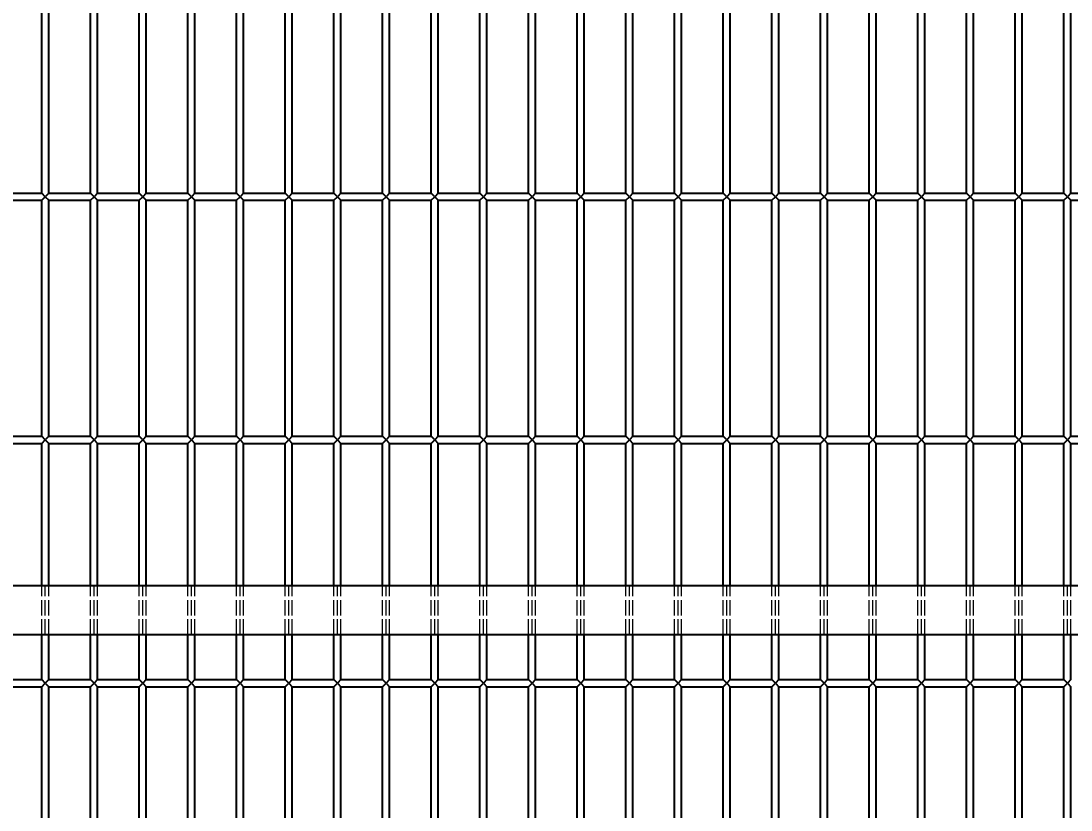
# Model space of a CAD drawing. Header units: millimetres. Extents: x 120 to 9117, y 110 to 4090.
# Drawn here: x 2377.3 to 2808.8, y 2434.9 to 2759.2 of the extents above; entities that cross this region are included whole.
import ezdxf

# ---------------------------------------------------------------- set-up
doc = ezdxf.new("R2010")
doc.units = ezdxf.units.MM
doc.header["$LTSCALE"] = 20
doc.linetypes.add('DASHED', pattern=[0.2067, 0.1654, -0.0413])
doc.layers.add('可见 (ISO)', color=7, linetype='Continuous', lineweight=25)
doc.layers.add('尺寸 (ISO)', color=7, linetype='Continuous', lineweight=18, true_color=0x008000)
doc.layers.add('隐藏 (ISO)', color=5, linetype='DASHED', lineweight=18, true_color=0x0000ff)
doc.styles.add('最新国标', font='simfang.ttf')
doc.dimstyles.new('默认 (GB)', dxfattribs={"dimscale": 20, "dimtxt": 2.8, "dimasz": 2.5, "dimexe": 2, "dimexo": 1.5, "dimgap": 0.5, "dimtad": 1, "dimtoh": 1, "dimdsep": 46, "dimtxsty": '最新国标', "dimcen": 0.09, "dimdle": 10, "dimclrd": 256, "dimclre": 256, "dimclrt": 256, "dimaunit": 1, "dimadec": 3, "dimazin": 2, "dimtfac": 0.535714, "dimtdec": 3, "dimtmove": 0, "dimatfit": 3, "dimfxl": 0, "dimtolj": 1, "dimlwd": -1, "dimlwe": -1, "dimarcsym": 0})

# ---------------------------------------------------------------- blocks, each defined once
blk = doc.blocks.new('_DotSmall')
at = {"color": 0, "linetype": 'ByBlock', "const_width": 0.5}
blk.add_lwpolyline([(-0.0625, 0, 1), (0.0625, 0, 1)], format="xyb", close=True, dxfattribs=at)
blk = doc.blocks.new('*D19')
at = {"layer": 'Defpoints', "color": 0, "transparency": 16777216}
for p in [(2388.78, 3507.01), (3185.78, 3507.01), (2385.78, 1527.01)]:
    blk.add_point(p, dxfattribs=at)
at = {"layer": '尺寸 (ISO)', "color": 116, "true_color": 0x00803f, "transparency": 16777216}
for p, q in [((2418.78, 3507.01), (3225.78, 3507.01)), ((3185.78, 1527.01), (3185.78, 3457.01)), ((2415.78, 1527.01), (3225.78, 1527.01))]:
    blk.add_line(p, q, dxfattribs=at)
blk.add_solid([(3177.45, 3457.01), (3194.11, 3457.01), (3185.78, 3507.01)], dxfattribs=at)
at = {"layer": '尺寸 (ISO)', "color": 116, "true_color": 0x00803f, "transparency": 16777216, "xscale": 50, "yscale": 50, "zscale": 50, "rotation": 270}
blk.add_blockref('_DotSmall', (3185.78, 1527.01), dxfattribs=at)
at = {"layer": '尺寸 (ISO)', "transparency": 16777216, "insert": (3147.46, 2517.01), "char_height": 56, "attachment_point": 5, "rotation": 90, "style": '最新国标'}
blk.add_mtext('\\A1;1980', dxfattribs=at)

msp = doc.modelspace()

# ---------------------------------------------------------------- linework, layer by layer
at = {"layer": '可见 (ISO)'}
for p, q in [((2385.78, 2688.511), (2385.78, 2785.511)), ((2388.78, 2688.511), (2388.78, 2785.511)), ((2405.78, 2688.511), (2405.78, 2785.511)), ((2408.78, 2688.511), (2408.78, 2785.511)), ((2425.78, 2688.511), (2425.78, 2785.511)), ((2428.78, 2688.511), (2428.78, 2785.511)), ((2445.78, 2688.511), (2445.78, 2785.511)), ((2448.78, 2688.511), (2448.78, 2785.511)), ((2465.78, 2688.511), (2465.78, 2785.511)), ((2468.78, 2688.511), (2468.78, 2785.511)), ((2485.78, 2688.511), (2485.78, 2785.511)), ((2488.78, 2688.511), (2488.78, 2785.511)), ((2505.78, 2688.511), (2505.78, 2785.511)), ((2508.78, 2688.511), (2508.78, 2785.511)), ((2525.78, 2688.511), (2525.78, 2785.511)), ((2528.78, 2688.511), (2528.78, 2785.511)), ((2545.78, 2688.511), (2545.78, 2785.511)), ((2548.78, 2688.511), (2548.78, 2785.511)), ((2565.78, 2688.511), (2565.78, 2785.511)), ((2568.78, 2688.511), (2568.78, 2785.511)), ((2585.78, 2688.511), (2585.78, 2785.511)), ((2588.78, 2688.511), (2588.78, 2785.511)), ((2605.78, 2688.511), (2605.78, 2785.511)), ((2608.78, 2688.511), (2608.78, 2785.511)), ((2625.78, 2688.511), (2625.78, 2785.511)), ((2628.78, 2688.511), (2628.78, 2785.511)), ((2645.78, 2688.511), (2645.78, 2785.511)), ((2648.78, 2688.511), (2648.78, 2785.511)), ((2665.78, 2688.511), (2665.78, 2785.511)), ((2668.78, 2688.511), (2668.78, 2785.511)), ((2685.78, 2688.511), (2685.78, 2785.511)), ((2688.78, 2688.511), (2688.78, 2785.511)), ((2705.78, 2688.511), (2705.78, 2785.511)), ((2708.78, 2688.511), (2708.78, 2785.511)), ((2725.78, 2688.511), (2725.78, 2785.511)), ((2728.78, 2688.511), (2728.78, 2785.511)), ((2745.78, 2688.511), (2745.78, 2785.511)), ((2748.78, 2688.511), (2748.78, 2785.511)), ((2765.78, 2688.511), (2765.78, 2785.511)), ((2768.78, 2688.511), (2768.78, 2785.511)), ((2785.78, 2688.511), (2785.78, 2785.511)), ((2788.78, 2688.511), (2788.78, 2785.511)), ((2805.78, 2688.511), (2805.78, 2785.511)), ((2808.78, 2688.511), (2808.78, 2785.511)), ((2368.78, 2688.511), (2385.78, 2688.511)), ((2387.28, 2687.011), (2385.78, 2688.511)), ((2388.78, 2688.511), (2387.28, 2687.011)), ((2388.78, 2688.511), (2405.78, 2688.511)), ((2407.28, 2687.011), (2405.78, 2688.511)), ((2408.78, 2688.511), (2407.28, 2687.011)), ((2408.78, 2688.511), (2425.78, 2688.511)), ((2427.28, 2687.011), (2425.78, 2688.511)), ((2428.78, 2688.511), (2427.28, 2687.011)), ((2428.78, 2688.511), (2445.78, 2688.511)), ((2447.28, 2687.011), (2445.78, 2688.511)), ((2448.78, 2688.511), (2447.28, 2687.011)), ((2448.78, 2688.511), (2465.78, 2688.511)), ((2467.28, 2687.011), (2465.78, 2688.511)), ((2468.78, 2688.511), (2467.28, 2687.011)), ((2468.78, 2688.511), (2485.78, 2688.511)), ((2487.28, 2687.011), (2485.78, 2688.511)), ((2488.78, 2688.511), (2487.28, 2687.011)), ((2488.78, 2688.511), (2505.78, 2688.511)), ((2507.28, 2687.011), (2505.78, 2688.511)), ((2508.78, 2688.511), (2507.28, 2687.011)), ((2508.78, 2688.511), (2525.78, 2688.511)), ((2527.28, 2687.011), (2525.78, 2688.511)), ((2528.78, 2688.511), (2527.28, 2687.011)), ((2528.78, 2688.511), (2545.78, 2688.511)), ((2547.28, 2687.011), (2545.78, 2688.511)), ((2548.78, 2688.511), (2547.28, 2687.011)), ((2548.78, 2688.511), (2565.78, 2688.511)), ((2567.28, 2687.011), (2565.78, 2688.511)), ((2568.78, 2688.511), (2567.28, 2687.011)), ((2568.78, 2688.511), (2585.78, 2688.511)), ((2587.28, 2687.011), (2585.78, 2688.511)), ((2588.78, 2688.511), (2587.28, 2687.011)), ((2588.78, 2688.511), (2605.78, 2688.511)), ((2607.28, 2687.011), (2605.78, 2688.511)), ((2608.78, 2688.511), (2607.28, 2687.011)), ((2608.78, 2688.511), (2625.78, 2688.511)), ((2627.28, 2687.011), (2625.78, 2688.511)), ((2628.78, 2688.511), (2627.28, 2687.011)), ((2628.78, 2688.511), (2645.78, 2688.511)), ((2647.28, 2687.011), (2645.78, 2688.511)), ((2648.78, 2688.511), (2647.28, 2687.011)), ((2648.78, 2688.511), (2665.78, 2688.511)), ((2667.28, 2687.011), (2665.78, 2688.511)), ((2668.78, 2688.511), (2667.28, 2687.011)), ((2668.78, 2688.511), (2685.78, 2688.511)), ((2687.28, 2687.011), (2685.78, 2688.511)), ((2688.78, 2688.511), (2687.28, 2687.011)), ((2688.78, 2688.511), (2705.78, 2688.511)), ((2707.28, 2687.011), (2705.78, 2688.511)), ((2708.78, 2688.511), (2707.28, 2687.011)), ((2708.78, 2688.511), (2725.78, 2688.511)), ((2727.28, 2687.011), (2725.78, 2688.511)), ((2728.78, 2688.511), (2727.28, 2687.011)), ((2728.78, 2688.511), (2745.78, 2688.511)), ((2747.28, 2687.011), (2745.78, 2688.511)), ((2748.78, 2688.511), (2747.28, 2687.011)), ((2748.78, 2688.511), (2765.78, 2688.511)), ((2767.28, 2687.011), (2765.78, 2688.511)), ((2768.78, 2688.511), (2767.28, 2687.011)), ((2768.78, 2688.511), (2785.78, 2688.511)), ((2787.28, 2687.011), (2785.78, 2688.511)), ((2788.78, 2688.511), (2787.28, 2687.011)), ((2788.78, 2688.511), (2805.78, 2688.511)), ((2807.28, 2687.011), (2805.78, 2688.511)), ((2808.78, 2688.511), (2807.28, 2687.011)), ((2808.78, 2688.511), (2825.78, 2688.511)), ((2368.78, 2685.511), (2385.78, 2685.511)), ((2385.78, 2685.511), (2387.28, 2687.011)), ((2385.78, 2588.511), (2385.78, 2685.511)), ((2387.28, 2687.011), (2388.78, 2685.511)), ((2388.78, 2685.511), (2405.78, 2685.511)), ((2388.78, 2588.511), (2388.78, 2685.511)), ((2405.78, 2685.511), (2407.28, 2687.011)), ((2405.78, 2588.511), (2405.78, 2685.511)), ((2407.28, 2687.011), (2408.78, 2685.511)), ((2408.78, 2685.511), (2425.78, 2685.511)), ((2408.78, 2588.511), (2408.78, 2685.511)), ((2425.78, 2685.511), (2427.28, 2687.011)), ((2425.78, 2588.511), (2425.78, 2685.511)), ((2427.28, 2687.011), (2428.78, 2685.511)), ((2428.78, 2685.511), (2445.78, 2685.511)), ((2428.78, 2588.511), (2428.78, 2685.511)), ((2445.78, 2685.511), (2447.28, 2687.011)), ((2445.78, 2588.511), (2445.78, 2685.511)), ((2447.28, 2687.011), (2448.78, 2685.511)), ((2448.78, 2685.511), (2465.78, 2685.511)), ((2448.78, 2588.511), (2448.78, 2685.511)), ((2465.78, 2685.511), (2467.28, 2687.011)), ((2465.78, 2588.511), (2465.78, 2685.511)), ((2467.28, 2687.011), (2468.78, 2685.511)), ((2468.78, 2685.511), (2485.78, 2685.511)), ((2468.78, 2588.511), (2468.78, 2685.511)), ((2485.78, 2685.511), (2487.28, 2687.011)), ((2485.78, 2588.511), (2485.78, 2685.511)), ((2487.28, 2687.011), (2488.78, 2685.511)), ((2488.78, 2685.511), (2505.78, 2685.511)), ((2488.78, 2588.511), (2488.78, 2685.511)), ((2505.78, 2685.511), (2507.28, 2687.011)), ((2505.78, 2588.511), (2505.78, 2685.511)), ((2507.28, 2687.011), (2508.78, 2685.511)), ((2508.78, 2685.511), (2525.78, 2685.511)), ((2508.78, 2588.511), (2508.78, 2685.511)), ((2525.78, 2685.511), (2527.28, 2687.011)), ((2525.78, 2588.511), (2525.78, 2685.511)), ((2527.28, 2687.011), (2528.78, 2685.511)), ((2528.78, 2685.511), (2545.78, 2685.511)), ((2528.78, 2588.511), (2528.78, 2685.511)), ((2545.78, 2685.511), (2547.28, 2687.011)), ((2545.78, 2588.511), (2545.78, 2685.511)), ((2547.28, 2687.011), (2548.78, 2685.511)), ((2548.78, 2685.511), (2565.78, 2685.511)), ((2548.78, 2588.511), (2548.78, 2685.511)), ((2565.78, 2685.511), (2567.28, 2687.011)), ((2565.78, 2588.511), (2565.78, 2685.511)), ((2567.28, 2687.011), (2568.78, 2685.511)), ((2568.78, 2685.511), (2585.78, 2685.511)), ((2568.78, 2588.511), (2568.78, 2685.511)), ((2585.78, 2685.511), (2587.28, 2687.011)), ((2585.78, 2588.511), (2585.78, 2685.511)), ((2587.28, 2687.011), (2588.78, 2685.511)), ((2588.78, 2685.511), (2605.78, 2685.511)), ((2588.78, 2588.511), (2588.78, 2685.511)), ((2605.78, 2685.511), (2607.28, 2687.011)), ((2605.78, 2588.511), (2605.78, 2685.511)), ((2607.28, 2687.011), (2608.78, 2685.511)), ((2608.78, 2685.511), (2625.78, 2685.511)), ((2608.78, 2588.511), (2608.78, 2685.511)), ((2625.78, 2685.511), (2627.28, 2687.011)), ((2625.78, 2588.511), (2625.78, 2685.511)), ((2627.28, 2687.011), (2628.78, 2685.511)), ((2628.78, 2685.511), (2645.78, 2685.511)), ((2628.78, 2588.511), (2628.78, 2685.511)), ((2645.78, 2685.511), (2647.28, 2687.011)), ((2645.78, 2588.511), (2645.78, 2685.511)), ((2647.28, 2687.011), (2648.78, 2685.511)), ((2648.78, 2685.511), (2665.78, 2685.511)), ((2648.78, 2588.511), (2648.78, 2685.511)), ((2665.78, 2685.511), (2667.28, 2687.011)), ((2665.78, 2588.511), (2665.78, 2685.511)), ((2667.28, 2687.011), (2668.78, 2685.511)), ((2668.78, 2685.511), (2685.78, 2685.511)), ((2668.78, 2588.511), (2668.78, 2685.511)), ((2685.78, 2685.511), (2687.28, 2687.011)), ((2685.78, 2588.511), (2685.78, 2685.511)), ((2687.28, 2687.011), (2688.78, 2685.511)), ((2688.78, 2685.511), (2705.78, 2685.511)), ((2688.78, 2588.511), (2688.78, 2685.511)), ((2705.78, 2685.511), (2707.28, 2687.011)), ((2705.78, 2588.511), (2705.78, 2685.511)), ((2707.28, 2687.011), (2708.78, 2685.511)), ((2708.78, 2685.511), (2725.78, 2685.511)), ((2708.78, 2588.511), (2708.78, 2685.511)), ((2725.78, 2685.511), (2727.28, 2687.011)), ((2725.78, 2588.511), (2725.78, 2685.511)), ((2727.28, 2687.011), (2728.78, 2685.511)), ((2728.78, 2685.511), (2745.78, 2685.511)), ((2728.78, 2588.511), (2728.78, 2685.511)), ((2745.78, 2685.511), (2747.28, 2687.011)), ((2745.78, 2588.511), (2745.78, 2685.511)), ((2747.28, 2687.011), (2748.78, 2685.511)), ((2748.78, 2685.511), (2765.78, 2685.511)), ((2748.78, 2588.511), (2748.78, 2685.511)), ((2765.78, 2685.511), (2767.28, 2687.011)), ((2765.78, 2588.511), (2765.78, 2685.511)), ((2767.28, 2687.011), (2768.78, 2685.511)), ((2768.78, 2685.511), (2785.78, 2685.511)), ((2768.78, 2588.511), (2768.78, 2685.511)), ((2785.78, 2685.511), (2787.28, 2687.011)), ((2785.78, 2588.511), (2785.78, 2685.511)), ((2787.28, 2687.011), (2788.78, 2685.511)), ((2788.78, 2685.511), (2805.78, 2685.511)), ((2788.78, 2588.511), (2788.78, 2685.511)), ((2805.78, 2685.511), (2807.28, 2687.011)), ((2805.78, 2588.511), (2805.78, 2685.511)), ((2807.28, 2687.011), (2808.78, 2685.511)), ((2808.78, 2685.511), (2825.78, 2685.511)), ((2808.78, 2588.511), (2808.78, 2685.511)), ((2368.78, 2588.511), (2385.78, 2588.511)), ((2368.78, 2585.511), (2385.78, 2585.511)), ((2387.28, 2587.011), (2385.78, 2588.511)), ((2385.78, 2585.511), (2387.28, 2587.011)), ((2385.78, 2527.011), (2385.78, 2585.511)), ((2388.78, 2588.511), (2387.28, 2587.011)), ((2387.28, 2587.011), (2388.78, 2585.511)), ((2388.78, 2588.511), (2405.78, 2588.511)), ((2388.78, 2585.511), (2405.78, 2585.511)), ((2388.78, 2527.011), (2388.78, 2585.511)), ((2407.28, 2587.011), (2405.78, 2588.511)), ((2405.78, 2585.511), (2407.28, 2587.011)), ((2405.78, 2527.011), (2405.78, 2585.511)), ((2408.78, 2588.511), (2407.28, 2587.011)), ((2407.28, 2587.011), (2408.78, 2585.511)), ((2408.78, 2588.511), (2425.78, 2588.511)), ((2408.78, 2585.511), (2425.78, 2585.511)), ((2408.78, 2527.011), (2408.78, 2585.511)), ((2427.28, 2587.011), (2425.78, 2588.511)), ((2425.78, 2585.511), (2427.28, 2587.011)), ((2425.78, 2527.011), (2425.78, 2585.511)), ((2428.78, 2588.511), (2427.28, 2587.011)), ((2427.28, 2587.011), (2428.78, 2585.511)), ((2428.78, 2588.511), (2445.78, 2588.511)), ((2428.78, 2585.511), (2445.78, 2585.511)), ((2428.78, 2527.011), (2428.78, 2585.511)), ((2447.28, 2587.011), (2445.78, 2588.511)), ((2445.78, 2585.511), (2447.28, 2587.011)), ((2445.78, 2527.011), (2445.78, 2585.511)), ((2448.78, 2588.511), (2447.28, 2587.011)), ((2447.28, 2587.011), (2448.78, 2585.511)), ((2448.78, 2588.511), (2465.78, 2588.511)), ((2448.78, 2585.511), (2465.78, 2585.511)), ((2448.78, 2527.011), (2448.78, 2585.511)), ((2467.28, 2587.011), (2465.78, 2588.511)), ((2465.78, 2585.511), (2467.28, 2587.011)), ((2465.78, 2527.011), (2465.78, 2585.511)), ((2468.78, 2588.511), (2467.28, 2587.011)), ((2467.28, 2587.011), (2468.78, 2585.511)), ((2468.78, 2588.511), (2485.78, 2588.511)), ((2468.78, 2585.511), (2485.78, 2585.511)), ((2468.78, 2527.011), (2468.78, 2585.511)), ((2487.28, 2587.011), (2485.78, 2588.511)), ((2485.78, 2585.511), (2487.28, 2587.011)), ((2485.78, 2527.011), (2485.78, 2585.511)), ((2488.78, 2588.511), (2487.28, 2587.011)), ((2487.28, 2587.011), (2488.78, 2585.511)), ((2488.78, 2588.511), (2505.78, 2588.511)), ((2488.78, 2585.511), (2505.78, 2585.511)), ((2488.78, 2527.011), (2488.78, 2585.511)), ((2507.28, 2587.011), (2505.78, 2588.511)), ((2505.78, 2585.511), (2507.28, 2587.011)), ((2505.78, 2527.011), (2505.78, 2585.511)), ((2508.78, 2588.511), (2507.28, 2587.011)), ((2507.28, 2587.011), (2508.78, 2585.511)), ((2508.78, 2588.511), (2525.78, 2588.511)), ((2508.78, 2585.511), (2525.78, 2585.511)), ((2508.78, 2527.011), (2508.78, 2585.511)), ((2527.28, 2587.011), (2525.78, 2588.511)), ((2525.78, 2585.511), (2527.28, 2587.011)), ((2525.78, 2527.011), (2525.78, 2585.511)), ((2528.78, 2588.511), (2527.28, 2587.011)), ((2527.28, 2587.011), (2528.78, 2585.511)), ((2528.78, 2588.511), (2545.78, 2588.511)), ((2528.78, 2585.511), (2545.78, 2585.511)), ((2528.78, 2527.011), (2528.78, 2585.511)), ((2547.28, 2587.011), (2545.78, 2588.511)), ((2545.78, 2585.511), (2547.28, 2587.011)), ((2545.78, 2527.011), (2545.78, 2585.511)), ((2548.78, 2588.511), (2547.28, 2587.011)), ((2547.28, 2587.011), (2548.78, 2585.511)), ((2548.78, 2588.511), (2565.78, 2588.511)), ((2548.78, 2585.511), (2565.78, 2585.511)), ((2548.78, 2527.011), (2548.78, 2585.511)), ((2567.28, 2587.011), (2565.78, 2588.511)), ((2565.78, 2585.511), (2567.28, 2587.011)), ((2565.78, 2527.011), (2565.78, 2585.511)), ((2568.78, 2588.511), (2567.28, 2587.011)), ((2567.28, 2587.011), (2568.78, 2585.511)), ((2568.78, 2588.511), (2585.78, 2588.511)), ((2568.78, 2585.511), (2585.78, 2585.511)), ((2568.78, 2527.011), (2568.78, 2585.511)), ((2587.28, 2587.011), (2585.78, 2588.511)), ((2585.78, 2585.511), (2587.28, 2587.011)), ((2585.78, 2527.011), (2585.78, 2585.511)), ((2588.78, 2588.511), (2587.28, 2587.011)), ((2587.28, 2587.011), (2588.78, 2585.511)), ((2588.78, 2588.511), (2605.78, 2588.511)), ((2588.78, 2585.511), (2605.78, 2585.511)), ((2588.78, 2527.011), (2588.78, 2585.511)), ((2607.28, 2587.011), (2605.78, 2588.511)), ((2605.78, 2585.511), (2607.28, 2587.011)), ((2605.78, 2527.011), (2605.78, 2585.511)), ((2608.78, 2588.511), (2607.28, 2587.011)), ((2607.28, 2587.011), (2608.78, 2585.511)), ((2608.78, 2588.511), (2625.78, 2588.511)), ((2608.78, 2585.511), (2625.78, 2585.511)), ((2608.78, 2527.011), (2608.78, 2585.511)), ((2627.28, 2587.011), (2625.78, 2588.511)), ((2625.78, 2585.511), (2627.28, 2587.011)), ((2625.78, 2527.011), (2625.78, 2585.511)), ((2628.78, 2588.511), (2627.28, 2587.011)), ((2627.28, 2587.011), (2628.78, 2585.511)), ((2628.78, 2588.511), (2645.78, 2588.511)), ((2628.78, 2585.511), (2645.78, 2585.511)), ((2628.78, 2527.011), (2628.78, 2585.511)), ((2647.28, 2587.011), (2645.78, 2588.511)), ((2645.78, 2585.511), (2647.28, 2587.011)), ((2645.78, 2527.011), (2645.78, 2585.511)), ((2648.78, 2588.511), (2647.28, 2587.011)), ((2647.28, 2587.011), (2648.78, 2585.511)), ((2648.78, 2588.511), (2665.78, 2588.511)), ((2648.78, 2585.511), (2665.78, 2585.511)), ((2648.78, 2527.011), (2648.78, 2585.511)), ((2667.28, 2587.011), (2665.78, 2588.511)), ((2665.78, 2585.511), (2667.28, 2587.011)), ((2665.78, 2527.011), (2665.78, 2585.511)), ((2668.78, 2588.511), (2667.28, 2587.011)), ((2667.28, 2587.011), (2668.78, 2585.511)), ((2668.78, 2588.511), (2685.78, 2588.511)), ((2668.78, 2585.511), (2685.78, 2585.511)), ((2668.78, 2527.011), (2668.78, 2585.511)), ((2687.28, 2587.011), (2685.78, 2588.511)), ((2685.78, 2585.511), (2687.28, 2587.011)), ((2685.78, 2527.011), (2685.78, 2585.511)), ((2688.78, 2588.511), (2687.28, 2587.011)), ((2687.28, 2587.011), (2688.78, 2585.511)), ((2688.78, 2588.511), (2705.78, 2588.511)), ((2688.78, 2585.511), (2705.78, 2585.511)), ((2688.78, 2527.011), (2688.78, 2585.511)), ((2707.28, 2587.011), (2705.78, 2588.511)), ((2705.78, 2585.511), (2707.28, 2587.011)), ((2705.78, 2527.011), (2705.78, 2585.511)), ((2708.78, 2588.511), (2707.28, 2587.011)), ((2707.28, 2587.011), (2708.78, 2585.511)), ((2708.78, 2588.511), (2725.78, 2588.511)), ((2708.78, 2585.511), (2725.78, 2585.511)), ((2708.78, 2527.011), (2708.78, 2585.511)), ((2727.28, 2587.011), (2725.78, 2588.511)), ((2725.78, 2585.511), (2727.28, 2587.011)), ((2725.78, 2527.011), (2725.78, 2585.511)), ((2728.78, 2588.511), (2727.28, 2587.011)), ((2727.28, 2587.011), (2728.78, 2585.511)), ((2728.78, 2588.511), (2745.78, 2588.511)), ((2728.78, 2585.511), (2745.78, 2585.511)), ((2728.78, 2527.011), (2728.78, 2585.511)), ((2747.28, 2587.011), (2745.78, 2588.511)), ((2745.78, 2585.511), (2747.28, 2587.011)), ((2745.78, 2527.011), (2745.78, 2585.511)), ((2748.78, 2588.511), (2747.28, 2587.011)), ((2747.28, 2587.011), (2748.78, 2585.511)), ((2748.78, 2588.511), (2765.78, 2588.511)), ((2748.78, 2585.511), (2765.78, 2585.511)), ((2748.78, 2527.011), (2748.78, 2585.511)), ((2767.28, 2587.011), (2765.78, 2588.511)), ((2765.78, 2585.511), (2767.28, 2587.011)), ((2765.78, 2527.011), (2765.78, 2585.511)), ((2768.78, 2588.511), (2767.28, 2587.011)), ((2767.28, 2587.011), (2768.78, 2585.511)), ((2768.78, 2588.511), (2785.78, 2588.511)), ((2768.78, 2585.511), (2785.78, 2585.511)), ((2768.78, 2527.011), (2768.78, 2585.511)), ((2787.28, 2587.011), (2785.78, 2588.511)), ((2785.78, 2585.511), (2787.28, 2587.011)), ((2785.78, 2527.011), (2785.78, 2585.511)), ((2788.78, 2588.511), (2787.28, 2587.011)), ((2787.28, 2587.011), (2788.78, 2585.511)), ((2788.78, 2588.511), (2805.78, 2588.511)), ((2788.78, 2585.511), (2805.78, 2585.511)), ((2788.78, 2527.011), (2788.78, 2585.511)), ((2807.28, 2587.011), (2805.78, 2588.511)), ((2805.78, 2585.511), (2807.28, 2587.011)), ((2805.78, 2527.011), (2805.78, 2585.511)), ((2808.78, 2588.511), (2807.28, 2587.011)), ((2807.28, 2587.011), (2808.78, 2585.511)), ((2808.78, 2588.511), (2825.78, 2588.511)), ((2808.78, 2585.511), (2825.78, 2585.511)), ((2808.78, 2527.011), (2808.78, 2585.511)), ((3000.28, 2527.011), (1840.28, 2527.011)), ((1840.28, 2507.011), (3000.28, 2507.011)), ((2385.78, 2488.511), (2385.78, 2507.011)), ((2388.78, 2488.511), (2388.78, 2507.011)), ((2405.78, 2488.511), (2405.78, 2507.011)), ((2408.78, 2488.511), (2408.78, 2507.011)), ((2425.78, 2488.511), (2425.78, 2507.011)), ((2428.78, 2488.511), (2428.78, 2507.011)), ((2445.78, 2488.511), (2445.78, 2507.011)), ((2448.78, 2488.511), (2448.78, 2507.011)), ((2465.78, 2488.511), (2465.78, 2507.011)), ((2468.78, 2488.511), (2468.78, 2507.011)), ((2485.78, 2488.511), (2485.78, 2507.011)), ((2488.78, 2488.511), (2488.78, 2507.011)), ((2505.78, 2488.511), (2505.78, 2507.011)), ((2508.78, 2488.511), (2508.78, 2507.011)), ((2525.78, 2488.511), (2525.78, 2507.011)), ((2528.78, 2488.511), (2528.78, 2507.011)), ((2545.78, 2488.511), (2545.78, 2507.011)), ((2548.78, 2488.511), (2548.78, 2507.011)), ((2565.78, 2488.511), (2565.78, 2507.011)), ((2568.78, 2488.511), (2568.78, 2507.011)), ((2585.78, 2488.511), (2585.78, 2507.011)), ((2588.78, 2488.511), (2588.78, 2507.011)), ((2605.78, 2488.511), (2605.78, 2507.011)), ((2608.78, 2488.511), (2608.78, 2507.011)), ((2625.78, 2488.511), (2625.78, 2507.011)), ((2628.78, 2488.511), (2628.78, 2507.011)), ((2645.78, 2488.511), (2645.78, 2507.011)), ((2648.78, 2488.511), (2648.78, 2507.011)), ((2665.78, 2488.511), (2665.78, 2507.011)), ((2668.78, 2488.511), (2668.78, 2507.011)), ((2685.78, 2488.511), (2685.78, 2507.011)), ((2688.78, 2488.511), (2688.78, 2507.011)), ((2705.78, 2488.511), (2705.78, 2507.011)), ((2708.78, 2488.511), (2708.78, 2507.011)), ((2725.78, 2488.511), (2725.78, 2507.011)), ((2728.78, 2488.511), (2728.78, 2507.011)), ((2745.78, 2488.511), (2745.78, 2507.011)), ((2748.78, 2488.511), (2748.78, 2507.011)), ((2765.78, 2488.511), (2765.78, 2507.011)), ((2768.78, 2488.511), (2768.78, 2507.011)), ((2785.78, 2488.511), (2785.78, 2507.011)), ((2788.78, 2488.511), (2788.78, 2507.011)), ((2805.78, 2488.511), (2805.78, 2507.011)), ((2808.78, 2488.511), (2808.78, 2507.011)), ((2368.78, 2488.511), (2385.78, 2488.511)), ((2368.78, 2485.511), (2385.78, 2485.511)), ((2387.28, 2487.011), (2385.78, 2488.511)), ((2385.78, 2485.511), (2387.28, 2487.011)), ((2385.78, 2388.511), (2385.78, 2485.511)), ((2388.78, 2488.511), (2387.28, 2487.011)), ((2387.28, 2487.011), (2388.78, 2485.511)), ((2388.78, 2488.511), (2405.78, 2488.511)), ((2388.78, 2485.511), (2405.78, 2485.511)), ((2388.78, 2388.511), (2388.78, 2485.511)), ((2407.28, 2487.011), (2405.78, 2488.511)), ((2405.78, 2485.511), (2407.28, 2487.011)), ((2405.78, 2388.511), (2405.78, 2485.511)), ((2408.78, 2488.511), (2407.28, 2487.011)), ((2407.28, 2487.011), (2408.78, 2485.511)), ((2408.78, 2488.511), (2425.78, 2488.511)), ((2408.78, 2485.511), (2425.78, 2485.511)), ((2408.78, 2388.511), (2408.78, 2485.511)), ((2427.28, 2487.011), (2425.78, 2488.511)), ((2425.78, 2485.511), (2427.28, 2487.011)), ((2425.78, 2388.511), (2425.78, 2485.511)), ((2428.78, 2488.511), (2427.28, 2487.011)), ((2427.28, 2487.011), (2428.78, 2485.511)), ((2428.78, 2488.511), (2445.78, 2488.511)), ((2428.78, 2485.511), (2445.78, 2485.511)), ((2428.78, 2388.511), (2428.78, 2485.511)), ((2447.28, 2487.011), (2445.78, 2488.511)), ((2445.78, 2485.511), (2447.28, 2487.011)), ((2445.78, 2388.511), (2445.78, 2485.511)), ((2448.78, 2488.511), (2447.28, 2487.011)), ((2447.28, 2487.011), (2448.78, 2485.511)), ((2448.78, 2488.511), (2465.78, 2488.511)), ((2448.78, 2485.511), (2465.78, 2485.511)), ((2448.78, 2388.511), (2448.78, 2485.511)), ((2467.28, 2487.011), (2465.78, 2488.511)), ((2465.78, 2485.511), (2467.28, 2487.011)), ((2465.78, 2388.511), (2465.78, 2485.511)), ((2468.78, 2488.511), (2467.28, 2487.011)), ((2467.28, 2487.011), (2468.78, 2485.511)), ((2468.78, 2488.511), (2485.78, 2488.511)), ((2468.78, 2485.511), (2485.78, 2485.511)), ((2468.78, 2388.511), (2468.78, 2485.511)), ((2487.28, 2487.011), (2485.78, 2488.511)), ((2485.78, 2485.511), (2487.28, 2487.011)), ((2485.78, 2388.511), (2485.78, 2485.511)), ((2488.78, 2488.511), (2487.28, 2487.011)), ((2487.28, 2487.011), (2488.78, 2485.511)), ((2488.78, 2488.511), (2505.78, 2488.511)), ((2488.78, 2485.511), (2505.78, 2485.511)), ((2488.78, 2388.511), (2488.78, 2485.511)), ((2507.28, 2487.011), (2505.78, 2488.511)), ((2505.78, 2485.511), (2507.28, 2487.011)), ((2505.78, 2388.511), (2505.78, 2485.511)), ((2508.78, 2488.511), (2507.28, 2487.011)), ((2507.28, 2487.011), (2508.78, 2485.511)), ((2508.78, 2488.511), (2525.78, 2488.511)), ((2508.78, 2485.511), (2525.78, 2485.511)), ((2508.78, 2388.511), (2508.78, 2485.511)), ((2527.28, 2487.011), (2525.78, 2488.511)), ((2525.78, 2485.511), (2527.28, 2487.011)), ((2525.78, 2388.511), (2525.78, 2485.511)), ((2528.78, 2488.511), (2527.28, 2487.011)), ((2527.28, 2487.011), (2528.78, 2485.511)), ((2528.78, 2488.511), (2545.78, 2488.511)), ((2528.78, 2485.511), (2545.78, 2485.511)), ((2528.78, 2388.511), (2528.78, 2485.511)), ((2547.28, 2487.011), (2545.78, 2488.511)), ((2545.78, 2485.511), (2547.28, 2487.011)), ((2545.78, 2388.511), (2545.78, 2485.511)), ((2548.78, 2488.511), (2547.28, 2487.011)), ((2547.28, 2487.011), (2548.78, 2485.511)), ((2548.78, 2488.511), (2565.78, 2488.511)), ((2548.78, 2485.511), (2565.78, 2485.511)), ((2548.78, 2388.511), (2548.78, 2485.511)), ((2567.28, 2487.011), (2565.78, 2488.511)), ((2565.78, 2485.511), (2567.28, 2487.011)), ((2565.78, 2388.511), (2565.78, 2485.511)), ((2568.78, 2488.511), (2567.28, 2487.011)), ((2567.28, 2487.011), (2568.78, 2485.511)), ((2568.78, 2488.511), (2585.78, 2488.511)), ((2568.78, 2485.511), (2585.78, 2485.511)), ((2568.78, 2388.511), (2568.78, 2485.511)), ((2587.28, 2487.011), (2585.78, 2488.511)), ((2585.78, 2485.511), (2587.28, 2487.011)), ((2585.78, 2388.511), (2585.78, 2485.511)), ((2588.78, 2488.511), (2587.28, 2487.011)), ((2587.28, 2487.011), (2588.78, 2485.511)), ((2588.78, 2488.511), (2605.78, 2488.511)), ((2588.78, 2485.511), (2605.78, 2485.511)), ((2588.78, 2388.511), (2588.78, 2485.511)), ((2607.28, 2487.011), (2605.78, 2488.511)), ((2605.78, 2485.511), (2607.28, 2487.011)), ((2605.78, 2388.511), (2605.78, 2485.511)), ((2608.78, 2488.511), (2607.28, 2487.011)), ((2607.28, 2487.011), (2608.78, 2485.511)), ((2608.78, 2488.511), (2625.78, 2488.511)), ((2608.78, 2485.511), (2625.78, 2485.511)), ((2608.78, 2388.511), (2608.78, 2485.511)), ((2627.28, 2487.011), (2625.78, 2488.511)), ((2625.78, 2485.511), (2627.28, 2487.011)), ((2625.78, 2388.511), (2625.78, 2485.511)), ((2628.78, 2488.511), (2627.28, 2487.011)), ((2627.28, 2487.011), (2628.78, 2485.511)), ((2628.78, 2488.511), (2645.78, 2488.511)), ((2628.78, 2485.511), (2645.78, 2485.511)), ((2628.78, 2388.511), (2628.78, 2485.511)), ((2647.28, 2487.011), (2645.78, 2488.511)), ((2645.78, 2485.511), (2647.28, 2487.011)), ((2645.78, 2388.511), (2645.78, 2485.511)), ((2648.78, 2488.511), (2647.28, 2487.011)), ((2647.28, 2487.011), (2648.78, 2485.511)), ((2648.78, 2488.511), (2665.78, 2488.511)), ((2648.78, 2485.511), (2665.78, 2485.511)), ((2648.78, 2388.511), (2648.78, 2485.511)), ((2667.28, 2487.011), (2665.78, 2488.511)), ((2665.78, 2485.511), (2667.28, 2487.011)), ((2665.78, 2388.511), (2665.78, 2485.511)), ((2668.78, 2488.511), (2667.28, 2487.011)), ((2667.28, 2487.011), (2668.78, 2485.511)), ((2668.78, 2488.511), (2685.78, 2488.511)), ((2668.78, 2485.511), (2685.78, 2485.511)), ((2668.78, 2388.511), (2668.78, 2485.511)), ((2687.28, 2487.011), (2685.78, 2488.511)), ((2685.78, 2485.511), (2687.28, 2487.011)), ((2685.78, 2388.511), (2685.78, 2485.511)), ((2688.78, 2488.511), (2687.28, 2487.011)), ((2687.28, 2487.011), (2688.78, 2485.511)), ((2688.78, 2488.511), (2705.78, 2488.511)), ((2688.78, 2485.511), (2705.78, 2485.511)), ((2688.78, 2388.511), (2688.78, 2485.511)), ((2707.28, 2487.011), (2705.78, 2488.511)), ((2705.78, 2485.511), (2707.28, 2487.011)), ((2705.78, 2388.511), (2705.78, 2485.511)), ((2708.78, 2488.511), (2707.28, 2487.011)), ((2707.28, 2487.011), (2708.78, 2485.511)), ((2708.78, 2488.511), (2725.78, 2488.511)), ((2708.78, 2485.511), (2725.78, 2485.511)), ((2708.78, 2388.511), (2708.78, 2485.511)), ((2727.28, 2487.011), (2725.78, 2488.511)), ((2725.78, 2485.511), (2727.28, 2487.011)), ((2725.78, 2388.511), (2725.78, 2485.511)), ((2728.78, 2488.511), (2727.28, 2487.011)), ((2727.28, 2487.011), (2728.78, 2485.511)), ((2728.78, 2488.511), (2745.78, 2488.511)), ((2728.78, 2485.511), (2745.78, 2485.511)), ((2728.78, 2388.511), (2728.78, 2485.511)), ((2747.28, 2487.011), (2745.78, 2488.511)), ((2745.78, 2485.511), (2747.28, 2487.011)), ((2745.78, 2388.511), (2745.78, 2485.511)), ((2748.78, 2488.511), (2747.28, 2487.011)), ((2747.28, 2487.011), (2748.78, 2485.511)), ((2748.78, 2488.511), (2765.78, 2488.511)), ((2748.78, 2485.511), (2765.78, 2485.511)), ((2748.78, 2388.511), (2748.78, 2485.511)), ((2767.28, 2487.011), (2765.78, 2488.511)), ((2765.78, 2485.511), (2767.28, 2487.011)), ((2765.78, 2388.511), (2765.78, 2485.511)), ((2768.78, 2488.511), (2767.28, 2487.011)), ((2767.28, 2487.011), (2768.78, 2485.511)), ((2768.78, 2488.511), (2785.78, 2488.511)), ((2768.78, 2485.511), (2785.78, 2485.511)), ((2768.78, 2388.511), (2768.78, 2485.511)), ((2787.28, 2487.011), (2785.78, 2488.511)), ((2785.78, 2485.511), (2787.28, 2487.011)), ((2785.78, 2388.511), (2785.78, 2485.511)), ((2788.78, 2488.511), (2787.28, 2487.011)), ((2787.28, 2487.011), (2788.78, 2485.511)), ((2788.78, 2488.511), (2805.78, 2488.511)), ((2788.78, 2485.511), (2805.78, 2485.511)), ((2788.78, 2388.511), (2788.78, 2485.511)), ((2807.28, 2487.011), (2805.78, 2488.511)), ((2805.78, 2485.511), (2807.28, 2487.011)), ((2805.78, 2388.511), (2805.78, 2485.511)), ((2808.78, 2488.511), (2807.28, 2487.011)), ((2807.28, 2487.011), (2808.78, 2485.511)), ((2808.78, 2388.511), (2808.78, 2485.511))]:
    msp.add_line(p, q, dxfattribs=at)
at = {"layer": '隐藏 (ISO)', "ltscale": 1.904597}
for p, q in [((2385.78, 2507.011), (2385.78, 2527.011)), ((2387.28, 2507.011), (2387.28, 2527.011)), ((2388.78, 2507.011), (2388.78, 2527.011)), ((2405.78, 2507.011), (2405.78, 2527.011)), ((2407.28, 2507.011), (2407.28, 2527.011)), ((2408.78, 2507.011), (2408.78, 2527.011)), ((2425.78, 2507.011), (2425.78, 2527.011)), ((2427.28, 2507.011), (2427.28, 2527.011)), ((2428.78, 2507.011), (2428.78, 2527.011)), ((2445.78, 2507.011), (2445.78, 2527.011)), ((2447.28, 2507.011), (2447.28, 2527.011)), ((2448.78, 2507.011), (2448.78, 2527.011)), ((2465.78, 2507.011), (2465.78, 2527.011)), ((2467.28, 2507.011), (2467.28, 2527.011)), ((2468.78, 2507.011), (2468.78, 2527.011)), ((2485.78, 2507.011), (2485.78, 2527.011)), ((2487.28, 2507.011), (2487.28, 2527.011)), ((2488.78, 2507.011), (2488.78, 2527.011)), ((2505.78, 2507.011), (2505.78, 2527.011)), ((2507.28, 2507.011), (2507.28, 2527.011)), ((2508.78, 2507.011), (2508.78, 2527.011)), ((2525.78, 2507.011), (2525.78, 2527.011)), ((2527.28, 2507.011), (2527.28, 2527.011)), ((2528.78, 2507.011), (2528.78, 2527.011)), ((2545.78, 2507.011), (2545.78, 2527.011)), ((2547.28, 2507.011), (2547.28, 2527.011)), ((2548.78, 2507.011), (2548.78, 2527.011)), ((2565.78, 2507.011), (2565.78, 2527.011)), ((2567.28, 2507.011), (2567.28, 2527.011)), ((2568.78, 2507.011), (2568.78, 2527.011)), ((2585.78, 2507.011), (2585.78, 2527.011)), ((2587.28, 2507.011), (2587.28, 2527.011)), ((2588.78, 2507.011), (2588.78, 2527.011)), ((2605.78, 2507.011), (2605.78, 2527.011)), ((2607.28, 2507.011), (2607.28, 2527.011)), ((2608.78, 2507.011), (2608.78, 2527.011)), ((2625.78, 2507.011), (2625.78, 2527.011)), ((2627.28, 2507.011), (2627.28, 2527.011)), ((2628.78, 2507.011), (2628.78, 2527.011)), ((2645.78, 2507.011), (2645.78, 2527.011)), ((2647.28, 2507.011), (2647.28, 2527.011)), ((2648.78, 2507.011), (2648.78, 2527.011)), ((2665.78, 2507.011), (2665.78, 2527.011)), ((2667.28, 2507.011), (2667.28, 2527.011)), ((2668.78, 2507.011), (2668.78, 2527.011)), ((2685.78, 2507.011), (2685.78, 2527.011)), ((2687.28, 2507.011), (2687.28, 2527.011)), ((2688.78, 2507.011), (2688.78, 2527.011)), ((2705.78, 2507.011), (2705.78, 2527.011)), ((2707.28, 2507.011), (2707.28, 2527.011)), ((2708.78, 2507.011), (2708.78, 2527.011)), ((2725.78, 2507.011), (2725.78, 2527.011)), ((2727.28, 2507.011), (2727.28, 2527.011)), ((2728.78, 2507.011), (2728.78, 2527.011)), ((2745.78, 2507.011), (2745.78, 2527.011)), ((2747.28, 2507.011), (2747.28, 2527.011)), ((2748.78, 2507.011), (2748.78, 2527.011)), ((2765.78, 2507.011), (2765.78, 2527.011)), ((2767.28, 2507.011), (2767.28, 2527.011)), ((2768.78, 2507.011), (2768.78, 2527.011)), ((2785.78, 2507.011), (2785.78, 2527.011)), ((2787.28, 2507.011), (2787.28, 2527.011)), ((2788.78, 2507.011), (2788.78, 2527.011)), ((2805.78, 2507.011), (2805.78, 2527.011)), ((2807.28, 2507.011), (2807.28, 2527.011)), ((2808.78, 2507.011), (2808.78, 2527.011))]:
    msp.add_line(p, q, dxfattribs=at)

# ---------------------------------------------------------------- dimensions: what is measured, and where the dimension line sits
at = {"layer": '尺寸 (ISO)', "color": 116, "true_color": 0x00803f}
dim = msp.add_linear_dim(base=(3185.78, 3507.011), p1=(2385.78, 1527.011), p2=(2388.78, 3507.011), angle=90, dimstyle='默认 (GB)', override={"dimgap": 0.5, "dimtoh": 0, "dimdec": 2, "dimblk1": 'DotSmall', "dimsah": 1, "dimdle": 0, "dimtol": 0, "dimlim": 0, "dimtp": 0, "dimtm": 0, "dimtdec": 3, "dimtofl": 0, "dimatfit": 1}, dxfattribs=at)
dim.commit()
dim.dimension.update_dxf_attribs({"geometry": '*D19', "text_midpoint": (3185.78, 2517.011), "dimtype": 160})

doc.saveas('drawing.dxf')
